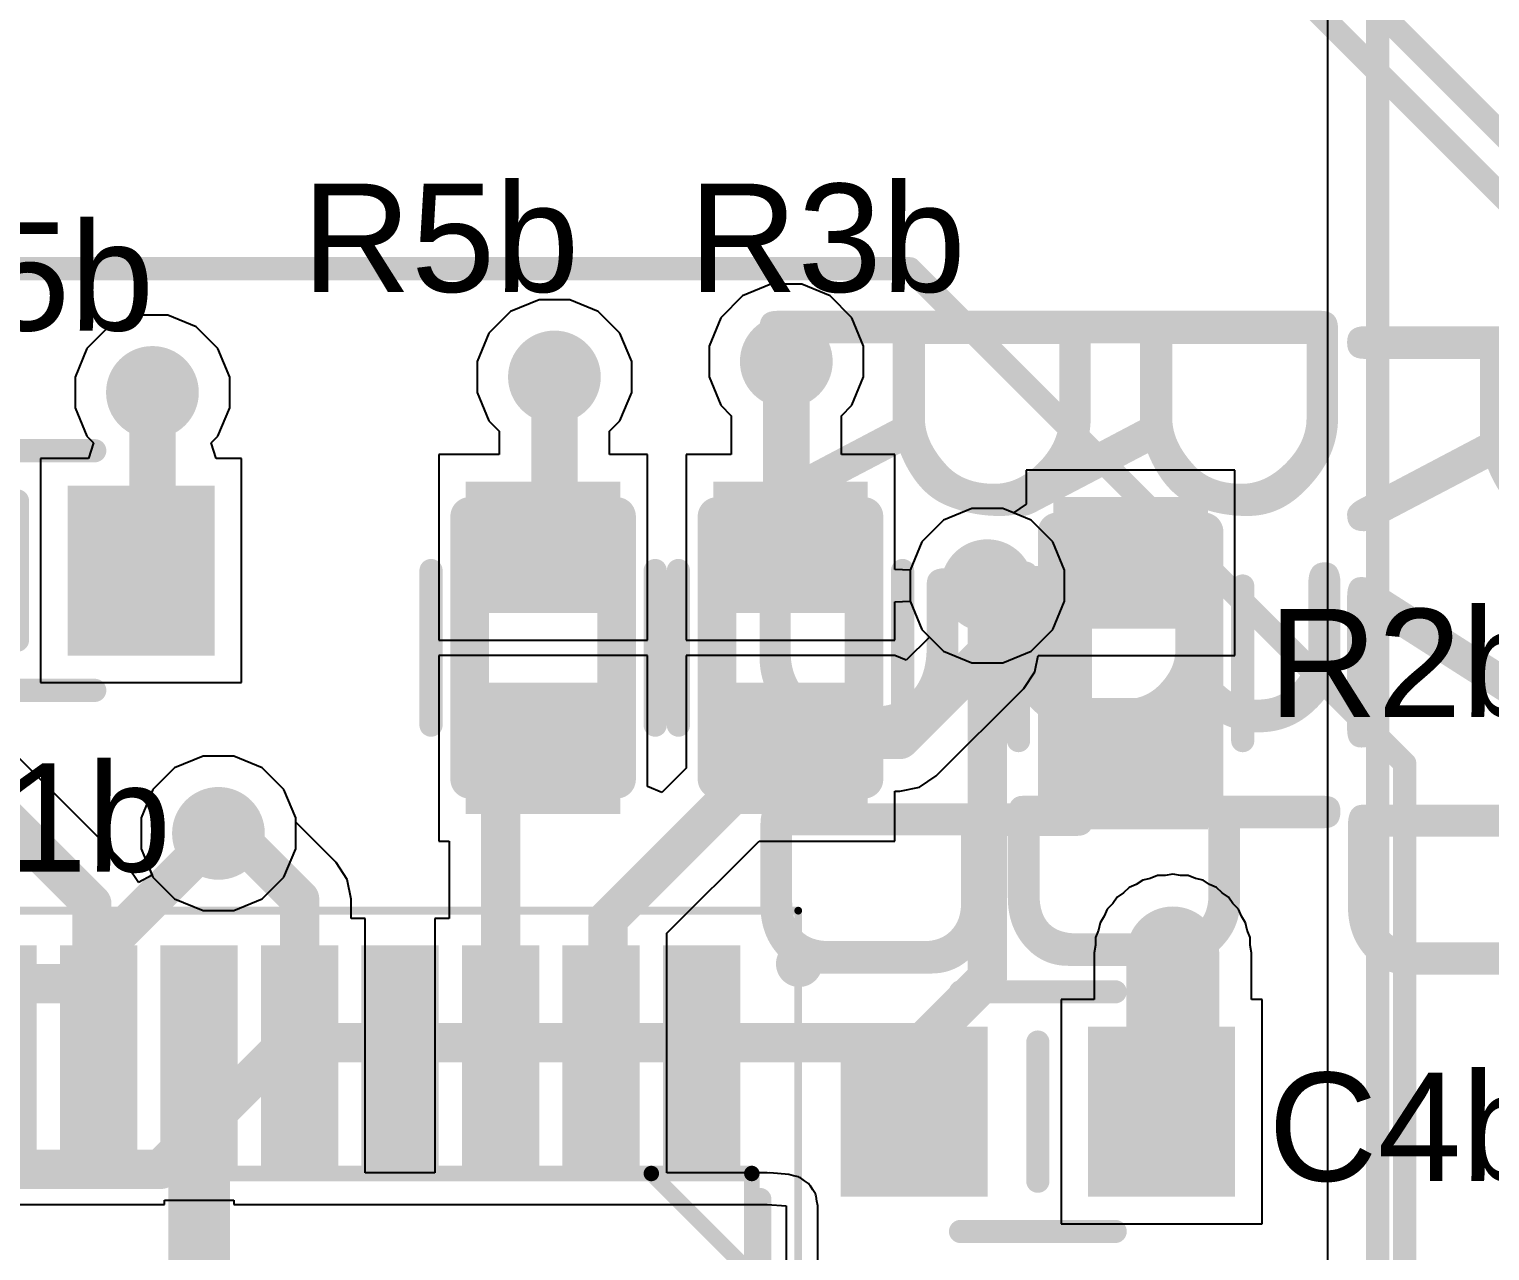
# Model space of a CAD drawing. Header units: inches. Extents: x 0 to 110, y 0 to 95.
# Drawn here: x 50.8 to 60.25, y 55.45 to 63.35 of the extents above; entities that cross this region are included whole.
import ezdxf

# ---------------------------------------------------------------- set-up
doc = ezdxf.new("R2010")
doc.units = ezdxf.units.IN
for name, color, linetype in [('Bottom Layer', 5, 'Continuous'), ('Int1', 16, 'Continuous'), ('Int2', 76, 'Continuous'), ('Mechanical 13', 56, 'Continuous'), ('Panelize Outline', 56, 'Continuous'), ('Top Courtyard', 56, 'Continuous'), ('Top Layer', 1, 'Continuous'), ('Top Overlay', 2, 'Continuous'), ('Top Paste', 8, 'Continuous'), ('Top Solder', 216, 'Continuous'), ('Via Holes', 16, 'Continuous')]:
    doc.layers.add(name, color=color, linetype=linetype)
doc.styles.add('Arial', font='', dxfattribs={"height": 0.2})
doc.styles.add('GOST type B', font='', dxfattribs={"height": 0.2})
doc.styles.get('Arial').set_extended_font_data('Arial')
doc.styles.get('GOST type B').set_extended_font_data('GOST type B')

# ---------------------------------------------------------------- blocks, each defined once
blk = doc.blocks.new('0603R_1059')
at = {"layer": 'Top Layer'}
for points in [[(-1.05, -0.475), (-1.05, 0.475), (-0.25, 0.475), (-0.25, -0.475)], [(0.25, -0.475), (0.25, 0.475), (1.05, 0.475), (1.05, -0.475)]]:
    blk.add_hatch(color=1, dxfattribs=at).paths.add_polyline_path(points)
at = {"layer": 'Top Paste'}
for points in [[(-1.05, -0.475), (-1.05, 0.475), (-0.25, 0.475), (-0.25, -0.475)], [(0.25, -0.475), (0.25, 0.475), (1.05, 0.475), (1.05, -0.475)]]:
    blk.add_hatch(color=8, dxfattribs=at).paths.add_polyline_path(points)
at = {"layer": 'Top Solder'}
for points in [[(-1.075, -0.5), (-1.075, 0.5), (-0.225, 0.5), (-0.225, -0.5)], [(0.225, -0.5), (0.225, 0.5), (1.075, 0.5), (1.075, -0.5)]]:
    blk.add_hatch(color=216, dxfattribs=at).paths.add_polyline_path(points)
at = {"layer": 'Panelize Outline'}
for points in [[(-0.85, -0.475, 0.25, 0.25, 0), (-0.85, 0.475, 0.25, 0.25, 0)], [(0.85, 0.475, 0.25, 0.25, 0), (-0.85, 0.475, 0.25, 0.25, 0)], [(0.85, -0.475, 0.25, 0.25, 0), (0.85, 0.475, 0.25, 0.25, 0)], [(0.85, -0.475, 0.25, 0.25, 0), (-0.85, -0.475, 0.25, 0.25, 0)]]:
    blk.add_lwpolyline(points, format="xyseb", dxfattribs=at)
for points in [[(-0.9125, 0.475, 0.125, 0.125, 1), (-0.7875, 0.475, 0.125, 0.125, 1)], [(-0.9125, 0.475, 0.125, 0.125, 1), (-0.7875, 0.475, 0.125, 0.125, 1)], [(0.7875, 0.475, 0.125, 0.125, 1), (0.9125, 0.475, 0.125, 0.125, 1)], [(0.7875, 0.475, 0.125, 0.125, 1), (0.9125, 0.475, 0.125, 0.125, 1)], [(-0.9125, -0.475, 0.125, 0.125, 1), (-0.7875, -0.475, 0.125, 0.125, 1)], [(-0.9125, -0.475, 0.125, 0.125, 1), (-0.7875, -0.475, 0.125, 0.125, 1)], [(0.7875, -0.475, 0.125, 0.125, 1), (0.9125, -0.475, 0.125, 0.125, 1)], [(0.7875, -0.475, 0.125, 0.125, 1), (0.9125, -0.475, 0.125, 0.125, 1)]]:
    blk.add_lwpolyline(points, format="xyseb", close=True, dxfattribs=at)
at = {"layer": 'Top Overlay'}
for points in [[(0.5, 0.725, 0.15, 0.15, 0), (-0.5, 0.725, 0.15, 0.15, 0)], [(0.5, -0.725, 0.15, 0.15, 0), (-0.5, -0.725, 0.15, 0.15, 0)]]:
    blk.add_lwpolyline(points, format="xyseb", dxfattribs=at)
for points in [[(-0.5375, 0.725, 0.075, 0.075, 1), (-0.4625, 0.725, 0.075, 0.075, 1)], [(0.4625, 0.725, 0.075, 0.075, 1), (0.5375, 0.725, 0.075, 0.075, 1)], [(-0.5375, -0.725, 0.075, 0.075, 1), (-0.4625, -0.725, 0.075, 0.075, 1)], [(0.4625, -0.725, 0.075, 0.075, 1), (0.5375, -0.725, 0.075, 0.075, 1)]]:
    blk.add_lwpolyline(points, format="xyseb", close=True, dxfattribs=at)
at = {"layer": 'Panelize Outline', "style": 'GOST type B'}
blk.add_text('R5b', height=2.15, dxfattribs=at).set_placement((-2.4, 1.4))
blk = doc.blocks.new('0603R_1061')
at = {"layer": 'Top Layer'}
for points in [[(-1.05, -0.475), (-1.05, 0.475), (-0.25, 0.475), (-0.25, -0.475)], [(0.25, -0.475), (0.25, 0.475), (1.05, 0.475), (1.05, -0.475)]]:
    blk.add_hatch(color=1, dxfattribs=at).paths.add_polyline_path(points)
at = {"layer": 'Top Paste'}
for points in [[(-1.05, -0.475), (-1.05, 0.475), (-0.25, 0.475), (-0.25, -0.475)], [(0.25, -0.475), (0.25, 0.475), (1.05, 0.475), (1.05, -0.475)]]:
    blk.add_hatch(color=8, dxfattribs=at).paths.add_polyline_path(points)
at = {"layer": 'Top Solder'}
for points in [[(-1.075, -0.5), (-1.075, 0.5), (-0.225, 0.5), (-0.225, -0.5)], [(0.225, -0.5), (0.225, 0.5), (1.075, 0.5), (1.075, -0.5)]]:
    blk.add_hatch(color=216, dxfattribs=at).paths.add_polyline_path(points)
at = {"layer": 'Panelize Outline'}
for points in [[(-0.85, -0.475, 0.25, 0.25, 0), (-0.85, 0.475, 0.25, 0.25, 0)], [(0.85, 0.475, 0.25, 0.25, 0), (-0.85, 0.475, 0.25, 0.25, 0)], [(0.85, -0.475, 0.25, 0.25, 0), (0.85, 0.475, 0.25, 0.25, 0)], [(0.85, -0.475, 0.25, 0.25, 0), (-0.85, -0.475, 0.25, 0.25, 0)]]:
    blk.add_lwpolyline(points, format="xyseb", dxfattribs=at)
for points in [[(-0.9125, 0.475, 0.125, 0.125, 1), (-0.7875, 0.475, 0.125, 0.125, 1)], [(-0.9125, 0.475, 0.125, 0.125, 1), (-0.7875, 0.475, 0.125, 0.125, 1)], [(0.7875, 0.475, 0.125, 0.125, 1), (0.9125, 0.475, 0.125, 0.125, 1)], [(0.7875, 0.475, 0.125, 0.125, 1), (0.9125, 0.475, 0.125, 0.125, 1)], [(-0.9125, -0.475, 0.125, 0.125, 1), (-0.7875, -0.475, 0.125, 0.125, 1)], [(-0.9125, -0.475, 0.125, 0.125, 1), (-0.7875, -0.475, 0.125, 0.125, 1)], [(0.7875, -0.475, 0.125, 0.125, 1), (0.9125, -0.475, 0.125, 0.125, 1)], [(0.7875, -0.475, 0.125, 0.125, 1), (0.9125, -0.475, 0.125, 0.125, 1)]]:
    blk.add_lwpolyline(points, format="xyseb", close=True, dxfattribs=at)
at = {"layer": 'Top Overlay'}
for points in [[(0.5, 0.725, 0.15, 0.15, 0), (-0.5, 0.725, 0.15, 0.15, 0)], [(0.5, -0.725, 0.15, 0.15, 0), (-0.5, -0.725, 0.15, 0.15, 0)]]:
    blk.add_lwpolyline(points, format="xyseb", dxfattribs=at)
for points in [[(-0.5375, 0.725, 0.075, 0.075, 1), (-0.4625, 0.725, 0.075, 0.075, 1)], [(0.4625, 0.725, 0.075, 0.075, 1), (0.5375, 0.725, 0.075, 0.075, 1)], [(-0.5375, -0.725, 0.075, 0.075, 1), (-0.4625, -0.725, 0.075, 0.075, 1)], [(0.4625, -0.725, 0.075, 0.075, 1), (0.5375, -0.725, 0.075, 0.075, 1)]]:
    blk.add_lwpolyline(points, format="xyseb", close=True, dxfattribs=at)
at = {"layer": 'Panelize Outline', "style": 'GOST type B'}
blk.add_text('R3b', height=2.15, dxfattribs=at).set_placement((-2.4, 1.4))
blk = doc.blocks.new('0603R_1062')
at = {"layer": 'Top Layer'}
for points in [[(-1.05, -0.475), (-1.05, 0.475), (-0.25, 0.475), (-0.25, -0.475)], [(0.25, -0.475), (0.25, 0.475), (1.05, 0.475), (1.05, -0.475)]]:
    blk.add_hatch(color=1, dxfattribs=at).paths.add_polyline_path(points)
at = {"layer": 'Top Paste'}
for points in [[(-1.05, -0.475), (-1.05, 0.475), (-0.25, 0.475), (-0.25, -0.475)], [(0.25, -0.475), (0.25, 0.475), (1.05, 0.475), (1.05, -0.475)]]:
    blk.add_hatch(color=8, dxfattribs=at).paths.add_polyline_path(points)
at = {"layer": 'Top Solder'}
for points in [[(-1.075, -0.5), (-1.075, 0.5), (-0.225, 0.5), (-0.225, -0.5)], [(0.225, -0.5), (0.225, 0.5), (1.075, 0.5), (1.075, -0.5)]]:
    blk.add_hatch(color=216, dxfattribs=at).paths.add_polyline_path(points)
at = {"layer": 'Panelize Outline'}
for points in [[(-0.85, -0.475, 0.25, 0.25, 0), (-0.85, 0.475, 0.25, 0.25, 0)], [(0.85, 0.475, 0.25, 0.25, 0), (-0.85, 0.475, 0.25, 0.25, 0)], [(0.85, -0.475, 0.25, 0.25, 0), (0.85, 0.475, 0.25, 0.25, 0)], [(0.85, -0.475, 0.25, 0.25, 0), (-0.85, -0.475, 0.25, 0.25, 0)]]:
    blk.add_lwpolyline(points, format="xyseb", dxfattribs=at)
for points in [[(-0.9125, 0.475, 0.125, 0.125, 1), (-0.7875, 0.475, 0.125, 0.125, 1)], [(-0.9125, 0.475, 0.125, 0.125, 1), (-0.7875, 0.475, 0.125, 0.125, 1)], [(0.7875, 0.475, 0.125, 0.125, 1), (0.9125, 0.475, 0.125, 0.125, 1)], [(0.7875, 0.475, 0.125, 0.125, 1), (0.9125, 0.475, 0.125, 0.125, 1)], [(-0.9125, -0.475, 0.125, 0.125, 1), (-0.7875, -0.475, 0.125, 0.125, 1)], [(-0.9125, -0.475, 0.125, 0.125, 1), (-0.7875, -0.475, 0.125, 0.125, 1)], [(0.7875, -0.475, 0.125, 0.125, 1), (0.9125, -0.475, 0.125, 0.125, 1)], [(0.7875, -0.475, 0.125, 0.125, 1), (0.9125, -0.475, 0.125, 0.125, 1)]]:
    blk.add_lwpolyline(points, format="xyseb", close=True, dxfattribs=at)
at = {"layer": 'Top Overlay'}
for points in [[(0.5, 0.725, 0.15, 0.15, 0), (-0.5, 0.725, 0.15, 0.15, 0)], [(0.5, -0.725, 0.15, 0.15, 0), (-0.5, -0.725, 0.15, 0.15, 0)]]:
    blk.add_lwpolyline(points, format="xyseb", dxfattribs=at)
for points in [[(-0.5375, 0.725, 0.075, 0.075, 1), (-0.4625, 0.725, 0.075, 0.075, 1)], [(0.4625, 0.725, 0.075, 0.075, 1), (0.5375, 0.725, 0.075, 0.075, 1)], [(-0.5375, -0.725, 0.075, 0.075, 1), (-0.4625, -0.725, 0.075, 0.075, 1)], [(0.4625, -0.725, 0.075, 0.075, 1), (0.5375, -0.725, 0.075, 0.075, 1)]]:
    blk.add_lwpolyline(points, format="xyseb", close=True, dxfattribs=at)
at = {"layer": 'Panelize Outline', "style": 'GOST type B'}
blk.add_text('R2b', height=2.15, dxfattribs=at).set_placement((-2.4, 1.4))
blk = doc.blocks.new('HTSSOP_20_1064')
at = {"layer": 'Top Layer'}
for points in [[(-3.65, 3.15), (-2.2, 3.15), (-2.2, 2.7), (-3.65, 2.7)], [(2.2, 3.15), (3.65, 3.15), (3.65, 2.7), (2.2, 2.7)], [(-3.65, 2.5), (-2.2, 2.5), (-2.2, 2.05), (-3.65, 2.05)], [(2.2, 2.5), (3.65, 2.5), (3.65, 2.05), (2.2, 2.05)], [(-1.575, -2.175), (-1.575, 2.175), (1.575, 2.175), (1.575, -2.175)], [(-3.65, 1.85), (-2.2, 1.85), (-2.2, 1.4), (-3.65, 1.4)], [(2.2, 1.85), (3.65, 1.85), (3.65, 1.4), (2.2, 1.4)], [(-3.65, 1.2), (-2.2, 1.2), (-2.2, 0.75), (-3.65, 0.75)], [(2.2, 1.2), (3.65, 1.2), (3.65, 0.75), (2.2, 0.75)], [(-3.65, 0.55), (-2.2, 0.55), (-2.2, 0.1), (-3.65, 0.1)], [(2.2, 0.55), (3.65, 0.55), (3.65, 0.1), (2.2, 0.1)], [(-3.65, -0.1), (-2.2, -0.1), (-2.2, -0.55), (-3.65, -0.55)], [(2.2, -0.1), (3.65, -0.1), (3.65, -0.55), (2.2, -0.55)], [(-3.65, -0.75), (-2.2, -0.75), (-2.2, -1.2), (-3.65, -1.2)], [(2.2, -0.75), (3.65, -0.75), (3.65, -1.2), (2.2, -1.2)], [(-3.65, -1.4), (-2.2, -1.4), (-2.2, -1.85), (-3.65, -1.85)], [(2.2, -1.4), (3.65, -1.4), (3.65, -1.85), (2.2, -1.85)], [(-3.65, -2.05), (-2.2, -2.05), (-2.2, -2.5), (-3.65, -2.5)], [(2.2, -2.05), (3.65, -2.05), (3.65, -2.5), (2.2, -2.5)], [(-3.65, -2.7), (-2.2, -2.7), (-2.2, -3.15), (-3.65, -3.15)], [(2.2, -2.7), (3.65, -2.7), (3.65, -3.15), (2.2, -3.15)]]:
    blk.add_hatch(color=1, dxfattribs=at).paths.add_polyline_path(points)
at = {"layer": 'Top Paste'}
for points in [[(-3.65, 3.15), (-2.2, 3.15), (-2.2, 2.7), (-3.65, 2.7)], [(2.2, 3.15), (3.65, 3.15), (3.65, 2.7), (2.2, 2.7)], [(-3.65, 2.5), (-2.2, 2.5), (-2.2, 2.05), (-3.65, 2.05)], [(2.2, 2.5), (3.65, 2.5), (3.65, 2.05), (2.2, 2.05)], [(-1.575, -2.175), (-1.575, 2.175), (1.575, 2.175), (1.575, -2.175)], [(-3.65, 1.85), (-2.2, 1.85), (-2.2, 1.4), (-3.65, 1.4)], [(2.2, 1.85), (3.65, 1.85), (3.65, 1.4), (2.2, 1.4)], [(-3.65, 1.2), (-2.2, 1.2), (-2.2, 0.75), (-3.65, 0.75)], [(2.2, 1.2), (3.65, 1.2), (3.65, 0.75), (2.2, 0.75)], [(-3.65, 0.55), (-2.2, 0.55), (-2.2, 0.1), (-3.65, 0.1)], [(2.2, 0.55), (3.65, 0.55), (3.65, 0.1), (2.2, 0.1)], [(-3.65, -0.1), (-2.2, -0.1), (-2.2, -0.55), (-3.65, -0.55)], [(2.2, -0.1), (3.65, -0.1), (3.65, -0.55), (2.2, -0.55)], [(-3.65, -0.75), (-2.2, -0.75), (-2.2, -1.2), (-3.65, -1.2)], [(2.2, -0.75), (3.65, -0.75), (3.65, -1.2), (2.2, -1.2)], [(-3.65, -1.4), (-2.2, -1.4), (-2.2, -1.85), (-3.65, -1.85)], [(2.2, -1.4), (3.65, -1.4), (3.65, -1.85), (2.2, -1.85)], [(-3.65, -2.05), (-2.2, -2.05), (-2.2, -2.5), (-3.65, -2.5)], [(2.2, -2.05), (3.65, -2.05), (3.65, -2.5), (2.2, -2.5)], [(-3.65, -2.7), (-2.2, -2.7), (-2.2, -3.15), (-3.65, -3.15)], [(2.2, -2.7), (3.65, -2.7), (3.65, -3.15), (2.2, -3.15)]]:
    blk.add_hatch(color=8, dxfattribs=at).paths.add_polyline_path(points)
at = {"layer": 'Top Solder'}
for points in [[(-3.675, 3.175), (-2.175, 3.175), (-2.175, 2.675), (-3.675, 2.675)], [(2.175, 3.175), (3.675, 3.175), (3.675, 2.675), (2.175, 2.675)], [(-3.675, 2.525), (-2.175, 2.525), (-2.175, 2.025), (-3.675, 2.025)], [(2.175, 2.525), (3.675, 2.525), (3.675, 2.025), (2.175, 2.025)], [(-1.6, -2.2), (-1.6, 2.2), (1.6, 2.2), (1.6, -2.2)], [(-3.675, 1.875), (-2.175, 1.875), (-2.175, 1.375), (-3.675, 1.375)], [(2.175, 1.875), (3.675, 1.875), (3.675, 1.375), (2.175, 1.375)], [(-3.675, 1.225), (-2.175, 1.225), (-2.175, 0.725), (-3.675, 0.725)], [(2.175, 1.225), (3.675, 1.225), (3.675, 0.725), (2.175, 0.725)], [(-3.675, 0.575), (-2.175, 0.575), (-2.175, 0.075), (-3.675, 0.075)], [(2.175, 0.575), (3.675, 0.575), (3.675, 0.075), (2.175, 0.075)], [(-3.675, -0.075), (-2.175, -0.075), (-2.175, -0.575), (-3.675, -0.575)], [(2.175, -0.075), (3.675, -0.075), (3.675, -0.575), (2.175, -0.575)], [(-3.675, -0.725), (-2.175, -0.725), (-2.175, -1.225), (-3.675, -1.225)], [(2.175, -0.725), (3.675, -0.725), (3.675, -1.225), (2.175, -1.225)], [(-3.675, -1.375), (-2.175, -1.375), (-2.175, -1.875), (-3.675, -1.875)], [(2.175, -1.375), (3.675, -1.375), (3.675, -1.875), (2.175, -1.875)], [(-3.675, -2.025), (-2.175, -2.025), (-2.175, -2.525), (-3.675, -2.525)], [(2.175, -2.025), (3.675, -2.025), (3.675, -2.525), (2.175, -2.525)], [(-3.675, -2.675), (-2.175, -2.675), (-2.175, -3.175), (-3.675, -3.175)], [(2.175, -2.675), (3.675, -2.675), (3.675, -3.175), (2.175, -3.175)]]:
    blk.add_hatch(color=216, dxfattribs=at).paths.add_polyline_path(points)
at = {"layer": 'Mechanical 13'}
for points in [[(2.2, 3.25, 0.1, 0.1, 0), (-2.2, 3.25, 0.1, 0.1, 0)], [(-2.2, -3.25, 0.1, 0.1, 0), (-2.2, 3.25, 0.1, 0.1, 0)], [(-2.2, 2.6, 0.1, 0.1, 0), (-1.55, 3.25, 0.1, 0.1, 0)], [(2.2, -3.25, 0.1, 0.1, 0), (2.2, 3.25, 0.1, 0.1, 0)], [(2.2, -3.25, 0.1, 0.1, 0), (-2.2, -3.25, 0.1, 0.1, 0)]]:
    blk.add_lwpolyline(points, format="xyseb", dxfattribs=at)
for points in [[(-2.225, 3.25, 0.05, 0.05, 1), (-2.175, 3.25, 0.05, 0.05, 1)], [(-2.225, 3.25, 0.05, 0.05, 1), (-2.175, 3.25, 0.05, 0.05, 1)], [(-1.575, 3.25, 0.05, 0.05, 1), (-1.525, 3.25, 0.05, 0.05, 1)], [(2.175, 3.25, 0.05, 0.05, 1), (2.225, 3.25, 0.05, 0.05, 1)], [(2.175, 3.25, 0.05, 0.05, 1), (2.225, 3.25, 0.05, 0.05, 1)], [(-2.225, 2.6, 0.05, 0.05, 1), (-2.175, 2.6, 0.05, 0.05, 1)], [(-2.225, -3.25, 0.05, 0.05, 1), (-2.175, -3.25, 0.05, 0.05, 1)], [(-2.225, -3.25, 0.05, 0.05, 1), (-2.175, -3.25, 0.05, 0.05, 1)], [(2.175, -3.25, 0.05, 0.05, 1), (2.225, -3.25, 0.05, 0.05, 1)], [(2.175, -3.25, 0.05, 0.05, 1), (2.225, -3.25, 0.05, 0.05, 1)]]:
    blk.add_lwpolyline(points, format="xyseb", close=True, dxfattribs=at)
at = {"layer": 'Top Courtyard'}
for points in [[(-3.9, -3.55, 0.05, 0.05, 0), (-3.9, 3.55, 0.05, 0.05, 0)], [(3.9, 3.55, 0.05, 0.05, 0), (-3.9, 3.55, 0.05, 0.05, 0)], [(3.9, -3.55, 0.05, 0.05, 0), (3.9, 3.55, 0.05, 0.05, 0)], [(3.9, -3.55, 0.05, 0.05, 0), (-3.9, -3.55, 0.05, 0.05, 0)]]:
    blk.add_lwpolyline(points, format="xyseb", dxfattribs=at)
for points in [[(-3.9125, 3.55, 0.025, 0.025, 1), (-3.8875, 3.55, 0.025, 0.025, 1)], [(-3.9125, 3.55, 0.025, 0.025, 1), (-3.8875, 3.55, 0.025, 0.025, 1)], [(3.8875, 3.55, 0.025, 0.025, 1), (3.9125, 3.55, 0.025, 0.025, 1)], [(3.8875, 3.55, 0.025, 0.025, 1), (3.9125, 3.55, 0.025, 0.025, 1)], [(-3.9125, -3.55, 0.025, 0.025, 1), (-3.8875, -3.55, 0.025, 0.025, 1)], [(-3.9125, -3.55, 0.025, 0.025, 1), (-3.8875, -3.55, 0.025, 0.025, 1)], [(3.8875, -3.55, 0.025, 0.025, 1), (3.9125, -3.55, 0.025, 0.025, 1)], [(3.8875, -3.55, 0.025, 0.025, 1), (3.9125, -3.55, 0.025, 0.025, 1)]]:
    blk.add_lwpolyline(points, format="xyseb", close=True, dxfattribs=at)
at = {"layer": 'Top Overlay'}
for points in [[(-3.506, 3.556, 0.2, 0.2, 1), (-3.606, 3.556, 0.2, 0.2, 1)], [(-3.656, 3.556, 0.1, 0.1, 1), (-3.556, 3.556, 0.1, 0.1, 1)], [(-3.556, 3.556, 0.1, 0.1, 1), (-3.456, 3.556, 0.1, 0.1, 1)], [(-2.0695, 3.302, 0.075, 0.075, 1), (-1.9945, 3.302, 0.075, 0.075, 1)], [(1.9945, 3.302, 0.075, 0.075, 1), (2.0695, 3.302, 0.075, 0.075, 1)], [(-2.0695, -3.302, 0.075, 0.075, 1), (-1.9945, -3.302, 0.075, 0.075, 1)], [(1.9945, -3.302, 0.075, 0.075, 1), (2.0695, -3.302, 0.075, 0.075, 1)]]:
    blk.add_lwpolyline(points, format="xyseb", close=True, dxfattribs=at)
for points in [[(2.032, 3.302, 0.15, 0.15, 0), (-2.032, 3.302, 0.15, 0.15, 0)], [(2.032, -3.302, 0.15, 0.15, 0), (-2.032, -3.302, 0.15, 0.15, 0)]]:
    blk.add_lwpolyline(points, format="xyseb", dxfattribs=at)
blk = doc.blocks.new('0603C_1083')
at = {"layer": 'Top Layer'}
for points in [[(-1.25, -0.525), (-1.25, 0.525), (-0.35, 0.525), (-0.35, -0.525)], [(0.35, -0.525), (0.35, 0.525), (1.25, 0.525), (1.25, -0.525)]]:
    blk.add_hatch(color=1, dxfattribs=at).paths.add_polyline_path(points)
at = {"layer": 'Top Paste'}
for points in [[(-1.25, -0.525), (-1.25, 0.525), (-0.35, 0.525), (-0.35, -0.525)], [(0.35, -0.525), (0.35, 0.525), (1.25, 0.525), (1.25, -0.525)]]:
    blk.add_hatch(color=8, dxfattribs=at).paths.add_polyline_path(points)
at = {"layer": 'Top Solder'}
for points in [[(-1.275, -0.55), (-1.275, 0.55), (-0.325, 0.55), (-0.325, -0.55)], [(0.325, -0.55), (0.325, 0.55), (1.275, 0.55), (1.275, -0.55)]]:
    blk.add_hatch(color=216, dxfattribs=at).paths.add_polyline_path(points)
at = {"layer": 'Top Overlay'}
for points in [[(0.5, 0.775, 0.15, 0.15, 0), (-0.5, 0.775, 0.15, 0.15, 0)], [(0, 0.45, 0.15, 0.15, 0), (0, -0.45, 0.15, 0.15, 0)], [(0.5, -0.775, 0.15, 0.15, 0), (-0.5, -0.775, 0.15, 0.15, 0)]]:
    blk.add_lwpolyline(points, format="xyseb", dxfattribs=at)
for points in [[(-0.5375, 0.775, 0.075, 0.075, 1), (-0.4625, 0.775, 0.075, 0.075, 1)], [(0.4625, 0.775, 0.075, 0.075, 1), (0.5375, 0.775, 0.075, 0.075, 1)], [(-0.0375, 0.45, 0.075, 0.075, 1), (0.0375, 0.45, 0.075, 0.075, 1)], [(-0.0375, -0.45, 0.075, 0.075, 1), (0.0375, -0.45, 0.075, 0.075, 1)], [(-0.5375, -0.775, 0.075, 0.075, 1), (-0.4625, -0.775, 0.075, 0.075, 1)], [(0.4625, -0.775, 0.075, 0.075, 1), (0.5375, -0.775, 0.075, 0.075, 1)]]:
    blk.add_lwpolyline(points, format="xyseb", close=True, dxfattribs=at)
blk = doc.blocks.new('0603C_1084')
at = {"layer": 'Top Layer'}
for points in [[(-1.25, -0.525), (-1.25, 0.525), (-0.35, 0.525), (-0.35, -0.525)], [(0.35, -0.525), (0.35, 0.525), (1.25, 0.525), (1.25, -0.525)]]:
    blk.add_hatch(color=1, dxfattribs=at).paths.add_polyline_path(points)
at = {"layer": 'Top Paste'}
for points in [[(-1.25, -0.525), (-1.25, 0.525), (-0.35, 0.525), (-0.35, -0.525)], [(0.35, -0.525), (0.35, 0.525), (1.25, 0.525), (1.25, -0.525)]]:
    blk.add_hatch(color=8, dxfattribs=at).paths.add_polyline_path(points)
at = {"layer": 'Top Solder'}
for points in [[(-1.275, -0.55), (-1.275, 0.55), (-0.325, 0.55), (-0.325, -0.55)], [(0.325, -0.55), (0.325, 0.55), (1.275, 0.55), (1.275, -0.55)]]:
    blk.add_hatch(color=216, dxfattribs=at).paths.add_polyline_path(points)
at = {"layer": 'Top Overlay'}
for points in [[(0.5, 0.775, 0.15, 0.15, 0), (-0.5, 0.775, 0.15, 0.15, 0)], [(0, 0.45, 0.15, 0.15, 0), (0, -0.45, 0.15, 0.15, 0)], [(0.5, -0.775, 0.15, 0.15, 0), (-0.5, -0.775, 0.15, 0.15, 0)]]:
    blk.add_lwpolyline(points, format="xyseb", dxfattribs=at)
for points in [[(-0.5375, 0.775, 0.075, 0.075, 1), (-0.4625, 0.775, 0.075, 0.075, 1)], [(0.4625, 0.775, 0.075, 0.075, 1), (0.5375, 0.775, 0.075, 0.075, 1)], [(-0.0375, 0.45, 0.075, 0.075, 1), (0.0375, 0.45, 0.075, 0.075, 1)], [(-0.0375, -0.45, 0.075, 0.075, 1), (0.0375, -0.45, 0.075, 0.075, 1)], [(-0.5375, -0.775, 0.075, 0.075, 1), (-0.4625, -0.775, 0.075, 0.075, 1)], [(0.4625, -0.775, 0.075, 0.075, 1), (0.5375, -0.775, 0.075, 0.075, 1)]]:
    blk.add_lwpolyline(points, format="xyseb", close=True, dxfattribs=at)

msp = doc.modelspace()

# ---------------------------------------------------------------- hatches: boundary and pattern name
at = {"layer": 'Bottom Layer'}
h = msp.add_hatch(color=5, dxfattribs=at)
edge = h.paths.add_edge_path()
edge.add_arc((55.7, 61.2), 0.3, 0, 360)
h = msp.add_hatch(color=5, dxfattribs=at)
edge = h.paths.add_edge_path()
edge.add_arc((54.2, 61.1), 0.3, 0, 360)
h = msp.add_hatch(color=5, dxfattribs=at)
edge = h.paths.add_edge_path()
edge.add_arc((51.6, 61), 0.3, 0, 360)
h = msp.add_hatch(color=5, dxfattribs=at)
edge = h.paths.add_edge_path()
edge.add_arc((57, 59.75), 0.3, 0, 360)
h = msp.add_hatch(color=5, dxfattribs=at)
edge = h.paths.add_edge_path()
edge.add_arc((52.027, 58.148), 0.3, 0, 360)
h = msp.add_hatch(color=5, dxfattribs=at)
edge = h.paths.add_edge_path()
edge.add_arc((58.2, 57.375), 0.3, 0, 360)
at = {"layer": 'Int1'}
h = msp.add_hatch(color=16, dxfattribs=at)
edge = h.paths.add_edge_path()
edge.add_arc((55.7, 61.2), 0.3, 0, 360)
h = msp.add_hatch(color=16, dxfattribs=at)
edge = h.paths.add_edge_path()
edge.add_arc((54.2, 61.1), 0.3, 0, 360)
h = msp.add_hatch(color=16, dxfattribs=at)
edge = h.paths.add_edge_path()
edge.add_arc((51.6, 61), 0.3, 0, 360)
h = msp.add_hatch(color=16, dxfattribs=at)
edge = h.paths.add_edge_path()
edge.add_arc((57, 59.75), 0.3, 0, 360)
h = msp.add_hatch(color=16, dxfattribs=at)
edge = h.paths.add_edge_path()
edge.add_arc((52.027, 58.148), 0.3, 0, 360)
h = msp.add_hatch(color=16, dxfattribs=at)
edge = h.paths.add_edge_path()
edge.add_arc((58.2, 57.375), 0.3, 0, 360)
at = {"layer": 'Int2'}
h = msp.add_hatch(color=76, dxfattribs=at)
edge = h.paths.add_edge_path()
edge.add_arc((55.7, 61.2), 0.3, 0, 360)
h = msp.add_hatch(color=76, dxfattribs=at)
edge = h.paths.add_edge_path()
edge.add_arc((54.2, 61.1), 0.3, 0, 360)
h = msp.add_hatch(color=76, dxfattribs=at)
edge = h.paths.add_edge_path()
edge.add_arc((51.6, 61), 0.3, 0, 360)
h = msp.add_hatch(color=76, dxfattribs=at)
edge = h.paths.add_edge_path()
edge.add_arc((57, 59.75), 0.3, 0, 360)
h = msp.add_hatch(color=76, dxfattribs=at)
edge = h.paths.add_edge_path()
edge.add_arc((52.027, 58.148), 0.3, 0, 360)
h = msp.add_hatch(color=76, dxfattribs=at)
edge = h.paths.add_edge_path()
edge.add_arc((58.2, 57.375), 0.3, 0, 360)
at = {"layer": 'Top Layer'}
h = msp.add_hatch(color=1, dxfattribs=at)
edge = h.paths.add_edge_path()
edge.add_arc((55.7, 61.2), 0.3, 0, 360)
h = msp.add_hatch(color=1, dxfattribs=at)
edge = h.paths.add_edge_path()
edge.add_arc((54.2, 61.1), 0.3, 0, 360)
h = msp.add_hatch(color=1, dxfattribs=at)
edge = h.paths.add_edge_path()
edge.add_arc((51.6, 61), 0.3, 0, 360)
h = msp.add_hatch(color=1, dxfattribs=at)
edge = h.paths.add_edge_path()
edge.add_arc((57, 59.75), 0.3, 0, 360)
h = msp.add_hatch(color=1, dxfattribs=at)
edge = h.paths.add_edge_path()
edge.add_arc((52.027, 58.148), 0.3, 0, 360)
h = msp.add_hatch(color=1, dxfattribs=at)
edge = h.paths.add_edge_path()
edge.add_arc((58.2, 57.375), 0.3, 0, 360)
at = {"layer": 'Via Holes'}
h = msp.add_hatch(color=7, dxfattribs=at)
edge = h.paths.add_edge_path()
edge.add_arc((55.7, 61.2), 0.15, 0, 360)
h = msp.add_hatch(color=7, dxfattribs=at)
edge = h.paths.add_edge_path()
edge.add_arc((54.2, 61.1), 0.15, 0, 360)
h = msp.add_hatch(color=7, dxfattribs=at)
edge = h.paths.add_edge_path()
edge.add_arc((51.6, 61), 0.15, 0, 360)
h = msp.add_hatch(color=7, dxfattribs=at)
edge = h.paths.add_edge_path()
edge.add_arc((57, 59.75), 0.15, 0, 360)
h = msp.add_hatch(color=7, dxfattribs=at)
edge = h.paths.add_edge_path()
edge.add_arc((52.027, 58.148), 0.15, 0, 360)
h = msp.add_hatch(color=7, dxfattribs=at)
edge = h.paths.add_edge_path()
edge.add_arc((58.2, 57.375), 0.15, 0, 360)

# ---------------------------------------------------------------- linework, layer by layer
at = {"layer": 'Bottom Layer'}
for points in [[(51.8158, 71.1842, 0.15, 0.15, 0), (67.8168, 55.1832, 0.15, 0.15, 0)], [(51.6981, 70.9, 0.15, 0.15, 0), (67.699, 54.899, 0.15, 0.15, 0)], [(43.4, 61.8, 0.15, 0.15, 0), (56.5, 61.8, 0.15, 0.15, 0)], [(56.5, 61.8, 0.15, 0.15, 0), (59.7, 58.6, 0.15, 0.15, 0)], [(57, 57.2119, 0.254, 0.254, 0), (57, 59.75, 0.254, 0.254, 0)], [(59.7, 43.2, 0.15, 0.15, 0), (59.7, 58.6, 0.15, 0.15, 0)], [(51.054, 57.175, 0.254, 0.254, 0), (52.027, 58.148, 0.254, 0.254, 0)], [(47.5758, 57.175, 0.254, 0.254, 0), (51.054, 57.175, 0.254, 0.254, 0)], [(56.5821, 56.794, 0.254, 0.254, 0), (57, 57.2119, 0.254, 0.254, 0)], [(51.654, 55.975, 0.254, 0.254, 0), (52.473, 56.794, 0.254, 0.254, 0)], [(52.473, 56.794, 0.254, 0.254, 0), (56.5821, 56.794, 0.254, 0.254, 0)], [(48.054, 55.975, 0.254, 0.254, 0), (51.654, 55.975, 0.254, 0.254, 0)]]:
    msp.add_lwpolyline(points, format="xyseb", dxfattribs=at)
for points in [[(56.4625, 61.8, 0.075, 0.075, 1), (56.5375, 61.8, 0.075, 0.075, 1)], [(56.4625, 61.8, 0.075, 0.075, 1), (56.5375, 61.8, 0.075, 0.075, 1)], [(56.9365, 59.75, 0.127, 0.127, 1), (57.0635, 59.75, 0.127, 0.127, 1)], [(59.6625, 58.6, 0.075, 0.075, 1), (59.7375, 58.6, 0.075, 0.075, 1)], [(59.6625, 58.6, 0.075, 0.075, 1), (59.7375, 58.6, 0.075, 0.075, 1)], [(51.9635, 58.148, 0.127, 0.127, 1), (52.0905, 58.148, 0.127, 0.127, 1)], [(50.9905, 57.175, 0.127, 0.127, 1), (51.1175, 57.175, 0.127, 0.127, 1)], [(50.9905, 57.175, 0.127, 0.127, 1), (51.1175, 57.175, 0.127, 0.127, 1)], [(56.9365, 57.2119, 0.127, 0.127, 1), (57.0635, 57.2119, 0.127, 0.127, 1)], [(56.9365, 57.2119, 0.127, 0.127, 1), (57.0635, 57.2119, 0.127, 0.127, 1)], [(52.4095, 56.794, 0.127, 0.127, 1), (52.5365, 56.794, 0.127, 0.127, 1)], [(52.4095, 56.794, 0.127, 0.127, 1), (52.5365, 56.794, 0.127, 0.127, 1)], [(56.5186, 56.794, 0.127, 0.127, 1), (56.6456, 56.794, 0.127, 0.127, 1)], [(56.5186, 56.794, 0.127, 0.127, 1), (56.6456, 56.794, 0.127, 0.127, 1)], [(51.5905, 55.975, 0.127, 0.127, 1), (51.7175, 55.975, 0.127, 0.127, 1)], [(51.5905, 55.975, 0.127, 0.127, 1), (51.7175, 55.975, 0.127, 0.127, 1)]]:
    msp.add_lwpolyline(points, format="xyseb", close=True, dxfattribs=at)
at = {"layer": 'Int1'}
for p, q in [((56.9006, 60.25), (56.7168, 60.1739)), ((57.0995, 60.25), (56.9006, 60.25)), ((57.2832, 60.1739), (57.0995, 60.25)), ((56.7168, 60.1739), (56.5761, 60.0332)), ((57.4239, 60.0332), (57.2832, 60.1739)), ((56.5761, 60.0332), (56.5, 59.8495)), ((57.5, 59.8495), (57.4239, 60.0332)), ((56.5, 59.8495), (56.5, 59.6505)), ((57.5, 59.6505), (57.5, 59.8495)), ((56.5, 59.6505), (56.5761, 59.4668)), ((57.4239, 59.4668), (57.5, 59.6505)), ((56.5761, 59.4668), (56.7168, 59.3261)), ((57.2832, 59.3261), (57.4239, 59.4668)), ((56.7168, 59.3261), (56.9006, 59.25)), ((56.9006, 59.25), (57.0995, 59.25)), ((57.0995, 59.25), (57.2832, 59.3261)), ((51.7438, 58.5719), (51.6031, 58.4312)), ((51.9276, 58.648), (51.7438, 58.5719)), ((52.1265, 58.648), (51.9276, 58.648)), ((52.3102, 58.5719), (52.1265, 58.648)), ((52.4509, 58.4312), (52.3102, 58.5719)), ((51.6031, 58.4312), (51.527, 58.2475)), ((52.527, 58.2475), (52.4509, 58.4312)), ((51.527, 58.2475), (51.527, 58.0485)), ((52.527, 58.0485), (52.527, 58.2475)), ((51.527, 58.0485), (51.6031, 57.8648)), ((52.4509, 57.8648), (52.527, 58.0485)), ((51.6031, 57.8648), (51.7438, 57.7241)), ((52.3102, 57.7241), (52.4509, 57.8648)), ((51.7438, 57.7241), (51.9276, 57.648)), ((52.1265, 57.648), (52.3102, 57.7241)), ((51.9276, 57.648), (52.1265, 57.648))]:
    msp.add_line(p, q, dxfattribs=at)
at = {"layer": 'Int2'}
for p, q in [((56.9006, 60.25), (56.7168, 60.1739)), ((57.0995, 60.25), (56.9006, 60.25)), ((57.2832, 60.1739), (57.0995, 60.25)), ((56.7168, 60.1739), (56.5761, 60.0332)), ((57.4239, 60.0332), (57.2832, 60.1739)), ((56.5761, 60.0332), (56.5, 59.8495)), ((57.5, 59.8495), (57.4239, 60.0332)), ((56.5, 59.8495), (56.5, 59.6505)), ((57.5, 59.6505), (57.5, 59.8495)), ((56.5, 59.6505), (56.5761, 59.4668)), ((57.4239, 59.4668), (57.5, 59.6505)), ((56.5761, 59.4668), (56.7168, 59.3261)), ((57.2832, 59.3261), (57.4239, 59.4668)), ((56.7168, 59.3261), (56.9006, 59.25)), ((56.9006, 59.25), (57.0995, 59.25)), ((57.0995, 59.25), (57.2832, 59.3261)), ((51.7438, 58.5719), (51.6031, 58.4312)), ((51.9276, 58.648), (51.7438, 58.5719)), ((52.1265, 58.648), (51.9276, 58.648)), ((52.3102, 58.5719), (52.1265, 58.648)), ((52.4509, 58.4312), (52.3102, 58.5719)), ((51.6031, 58.4312), (51.527, 58.2475)), ((52.527, 58.2475), (52.4509, 58.4312)), ((51.527, 58.2475), (51.527, 58.0485)), ((52.527, 58.0485), (52.527, 58.2475)), ((51.527, 58.0485), (51.6031, 57.8648)), ((52.4509, 57.8648), (52.527, 58.0485)), ((51.6031, 57.8648), (51.7438, 57.7241)), ((52.3102, 57.7241), (52.4509, 57.8648)), ((51.7438, 57.7241), (51.9276, 57.648)), ((52.1265, 57.648), (52.3102, 57.7241)), ((51.9276, 57.648), (52.1265, 57.648))]:
    msp.add_line(p, q, dxfattribs=at)
at = {"layer": 'Top Layer'}
for p, q in [((59.2, 79.3), (59.2, 45.4519)), ((55.6005, 61.7), (55.4168, 61.6239)), ((55.7995, 61.7), (55.6005, 61.7)), ((55.9832, 61.6239), (55.7995, 61.7)), ((54.1005, 61.6), (53.9168, 61.5239)), ((54.2995, 61.6), (54.1005, 61.6)), ((54.4832, 61.5239), (54.2995, 61.6)), ((55.4168, 61.6239), (55.2761, 61.4832)), ((56.1239, 61.4832), (55.9832, 61.6239)), ((53.9168, 61.5239), (53.7761, 61.3832)), ((54.6239, 61.3832), (54.4832, 61.5239)), ((51.3168, 61.4239), (51.1761, 61.2832)), ((51.5005, 61.5), (51.3168, 61.4239)), ((51.6995, 61.5), (51.5005, 61.5)), ((51.8832, 61.4239), (51.6995, 61.5)), ((52.0239, 61.2832), (51.8832, 61.4239)), ((55.2761, 61.4832), (55.2, 61.2995)), ((56.2, 61.2995), (56.1239, 61.4832)), ((53.7761, 61.3832), (53.7, 61.1995)), ((54.7, 61.1995), (54.6239, 61.3832)), ((51.1761, 61.2832), (51.1, 61.0995)), ((52.1, 61.0995), (52.0239, 61.2832)), ((55.2, 61.2995), (55.2, 61.1005)), ((56.2, 61.1005), (56.2, 61.2995)), ((53.7, 61.1995), (53.7, 61.0005)), ((54.7, 61.0005), (54.7, 61.1995)), ((51.1, 61.0995), (51.1, 60.9005)), ((52.1, 60.9005), (52.1, 61.0995)), ((55.2, 61.1005), (55.2761, 60.9168)), ((56.1239, 60.9168), (56.2, 61.1005)), ((53.7, 61.0005), (53.7761, 60.8168)), ((54.6239, 60.8168), (54.7, 61.0005)), ((51.1, 60.9005), (51.1761, 60.7168)), ((52.0239, 60.7168), (52.1, 60.9005)), ((55.2761, 60.9168), (55.3431, 60.8497)), ((55.3431, 60.8497), (55.3431, 60.598)), ((56.0569, 60.8497), (56.1239, 60.9168)), ((56.0569, 60.598), (56.0569, 60.8497)), ((53.7761, 60.8168), (53.8431, 60.7497)), ((53.8431, 60.7497), (53.8431, 60.598)), ((54.5569, 60.7497), (54.6239, 60.8168)), ((54.5569, 60.598), (54.5569, 60.7497)), ((51.1761, 60.7168), (51.2199, 60.673)), ((51.2199, 60.673), (51.187, 60.573)), ((51.9801, 60.673), (52.0239, 60.7168)), ((52.013, 60.573), (51.9801, 60.673)), ((51.187, 60.573), (50.877, 60.573)), ((50.877, 60.573), (50.877, 59.123)), ((52.177, 60.573), (52.013, 60.573)), ((52.177, 59.123), (52.177, 60.573)), ((53.8431, 60.598), (53.452, 60.598)), ((53.452, 60.598), (53.452, 59.398)), ((54.802, 60.598), (54.5569, 60.598)), ((54.802, 59.398), (54.802, 60.598)), ((55.3431, 60.598), (55.052, 60.598)), ((55.052, 60.598), (55.052, 59.398)), ((56.402, 60.598), (56.0569, 60.598)), ((56.402, 59.8543), (56.402, 60.598)), ((58.602, 60.498), (57.252, 60.498)), ((57.252, 60.498), (57.252, 60.2768)), ((58.602, 59.298), (58.602, 60.498)), ((57.252, 60.2768), (57.1689, 60.2213)), ((56.9006, 60.25), (56.7168, 60.1739)), ((57.0995, 60.25), (56.9006, 60.25)), ((57.1689, 60.2213), (57.0995, 60.25)), ((56.7168, 60.1739), (56.5761, 60.0332)), ((56.5761, 60.0332), (56.5, 59.8495)), ((56.5, 59.8495), (56.402, 59.8543)), ((56.402, 59.6457), (56.5, 59.6505)), ((56.402, 59.398), (56.402, 59.6457)), ((56.5, 59.6505), (56.5761, 59.4668)), ((56.5761, 59.4668), (56.6252, 59.4177)), ((53.452, 59.398), (54.802, 59.398)), ((55.052, 59.398), (56.402, 59.398)), ((56.6252, 59.4177), (56.4752, 59.2677)), ((54.802, 59.298), (53.452, 59.298)), ((53.452, 59.298), (53.452, 58.098)), ((54.802, 58.4502), (54.802, 59.298)), ((56.402, 59.298), (55.052, 59.298)), ((55.052, 59.298), (55.052, 58.5695)), ((56.4752, 59.2677), (56.402, 59.298)), ((56.402, 59.298), (56.402, 59.298)), ((57.308, 59.1934), (57.3288, 59.298)), ((57.3288, 59.298), (58.602, 59.298)), ((57.2358, 59.0853), (57.308, 59.1934)), ((50.877, 59.123), (52.177, 59.123)), ((56.67, 58.5195), (57.2358, 59.0853)), ((51.4438, 57.9284), (50.3492, 59.023)), ((51.7438, 58.5719), (51.6031, 58.4312)), ((51.9276, 58.648), (51.7438, 58.5719)), ((52.1265, 58.648), (51.9276, 58.648)), ((52.3102, 58.5719), (52.1265, 58.648)), ((52.4509, 58.4312), (52.3102, 58.5719)), ((55.052, 58.5695), (54.8944, 58.4119)), ((56.5618, 58.4472), (56.67, 58.5195)), ((51.6031, 58.4312), (51.527, 58.2475)), ((52.527, 58.2475), (52.4509, 58.4312)), ((54.8944, 58.4119), (54.802, 58.4502)), ((56.402, 58.098), (56.402, 58.4218)), ((56.402, 58.4218), (56.4342, 58.4218)), ((56.4342, 58.4218), (56.5618, 58.4472)), ((51.527, 58.2475), (51.527, 58.0485)), ((52.527, 58.2195), (52.527, 58.2475)), ((52.7878, 57.9588), (52.527, 58.2195)), ((51.527, 58.0485), (51.5975, 57.8782)), ((53.452, 58.098), (53.5186, 58.098)), ((53.5186, 58.098), (53.5186, 57.598)), ((54.927, 57.5015), (55.5235, 58.098)), ((55.5235, 58.098), (56.402, 58.098)), ((51.5089, 57.8309), (51.4438, 57.9284)), ((52.86, 57.8506), (52.7878, 57.9588)), ((51.5975, 57.8782), (51.5089, 57.8309)), ((52.8854, 57.723), (52.86, 57.8506)), ((57.9632, 57.8181), (57.9168, 57.7989)), ((58.0049, 57.846), (57.9632, 57.8181)), ((58.0542, 57.8558), (58.0049, 57.846)), ((58.1006, 57.875), (58.0542, 57.8558)), ((58.1508, 57.875), (58.1006, 57.875)), ((58.2, 57.8848), (58.1508, 57.875)), ((58.2493, 57.875), (58.2, 57.8848)), ((58.2995, 57.875), (58.2493, 57.875)), ((58.3458, 57.8558), (58.2995, 57.875)), ((58.3951, 57.846), (58.3458, 57.8558)), ((58.4368, 57.8181), (58.3951, 57.846)), ((58.4832, 57.7989), (58.4368, 57.8181)), ((52.8854, 57.598), (52.8854, 57.723)), ((57.8395, 57.7355), (57.8116, 57.6937)), ((57.8813, 57.7634), (57.8395, 57.7355)), ((57.9168, 57.7989), (57.8813, 57.7634)), ((58.5187, 57.7634), (58.4832, 57.7989)), ((58.5605, 57.7355), (58.5187, 57.7634)), ((58.5884, 57.6937), (58.5605, 57.7355)), ((57.7761, 57.6582), (57.7569, 57.6118)), ((57.8116, 57.6937), (57.7761, 57.6582)), ((58.6239, 57.6582), (58.5884, 57.6937)), ((58.6431, 57.6118), (58.6239, 57.6582)), ((52.977, 57.598), (52.8854, 57.598)), ((52.977, 55.9519), (52.977, 57.598)), ((53.5186, 57.598), (53.427, 57.598)), ((53.427, 57.598), (53.427, 55.9519)), ((57.729, 57.5701), (57.7192, 57.5208)), ((57.7569, 57.6118), (57.729, 57.5701)), ((58.671, 57.5701), (58.6431, 57.6118)), ((58.6808, 57.5208), (58.671, 57.5701)), ((54.927, 55.9519), (54.927, 57.5015)), ((57.7192, 57.5208), (57.7, 57.4745)), ((57.7, 57.4745), (57.7, 57.4243)), ((58.7, 57.4745), (58.6808, 57.5208)), ((58.7, 57.4243), (58.7, 57.4745)), ((57.7, 57.4243), (57.6902, 57.375)), ((57.6902, 57.375), (57.6902, 57.073)), ((58.7098, 57.375), (58.7, 57.4243)), ((58.7098, 57.073), (58.7098, 57.375)), ((57.6902, 57.073), (57.477, 57.073)), ((57.477, 57.073), (57.477, 55.623)), ((58.777, 57.073), (58.7098, 57.073)), ((58.777, 55.623), (58.777, 57.073)), ((53.427, 55.9519), (52.977, 55.9519)), ((55.577, 55.9519), (54.927, 55.9519)), ((55.5849, 55.9503), (55.577, 55.9519)), ((55.593, 55.9513), (55.5849, 55.9503)), ((55.716, 55.9416), (55.593, 55.9513)), ((55.7467, 55.933), (55.716, 55.9416)), ((55.778, 55.9267), (55.7467, 55.933)), ((55.7848, 55.9223), (55.778, 55.9267)), ((55.7925, 55.9201), (55.7848, 55.9223)), ((55.8176, 55.9003), (55.7925, 55.9201)), ((55.8442, 55.8825), (55.8176, 55.9003)), ((55.8487, 55.8758), (55.8442, 55.8825)), ((55.855, 55.8708), (55.8487, 55.8758)), ((55.8707, 55.843), (55.855, 55.8708)), ((55.8884, 55.8164), (55.8707, 55.843)), ((48.877, 55.748), (51.677, 55.748)), ((51.677, 55.748), (51.677, 55.775)), ((51.677, 55.775), (52.127, 55.775)), ((52.127, 55.775), (52.127, 55.748)), ((52.127, 55.748), (55.577, 55.748)), ((55.577, 55.748), (55.577, 55.748)), ((55.577, 55.748), (55.7, 55.7384)), ((55.7, 55.7384), (55.7, 51.775)), ((55.89, 55.8085), (55.8884, 55.8164)), ((55.8939, 55.8014), (55.89, 55.8085)), ((55.8977, 55.7697), (55.8939, 55.8014)), ((55.9039, 55.7384), (55.8977, 55.7697)), ((55.9039, 51.775), (55.9039, 55.7384)), ((57.477, 55.623), (58.777, 55.623))]:
    msp.add_line(p, q, dxfattribs=at)
for points in [[(59.525, 37.8, 0.15, 0.15, 0), (59.525, 77.425, 0.15, 0.15, 0)], [(55.7, 60.025, 0.3, 0.3, 0), (55.7, 61.2, 0.3, 0.3, 0)], [(54.2, 60.071, 0.3, 0.3, 0), (54.2, 61.1, 0.3, 0.3, 0)], [(51.6, 59.921, 0.3, 0.3, 0), (51.6, 61, 0.3, 0.3, 0)], [(54.127, 59.998, 0.3, 0.3, 0), (54.2, 60.071, 0.3, 0.3, 0)], [(55.7, 60.025, 0.3, 0.3, 0), (55.727, 59.998, 0.3, 0.3, 0)], [(51.527, 59.848, 0.3, 0.3, 0), (51.6, 59.921, 0.3, 0.3, 0)], [(57.702, 59.748, 0.254, 0.254, 0), (57.777, 59.823, 0.254, 0.254, 0)], [(57, 59.75, 0.254, 0.254, 0), (57.7, 59.75, 0.254, 0.254, 0)], [(57, 59.321, 0.254, 0.254, 0), (57, 59.75, 0.254, 0.254, 0)], [(57.7, 59.75, 0.254, 0.254, 0), (57.702, 59.748, 0.254, 0.254, 0)], [(56.929, 59.25, 0.254, 0.254, 0), (57, 59.321, 0.254, 0.254, 0)], [(56.4342, 58.7552, 0.254, 0.254, 0), (56.929, 59.25, 0.254, 0.254, 0)], [(49.927, 58.9737, 0.254, 0.254, 0), (51.208, 57.6927, 0.254, 0.254, 0)], [(55.727, 58.698, 0.254, 0.254, 0), (55.7842, 58.7552, 0.254, 0.254, 0)], [(55.7842, 58.7552, 0.254, 0.254, 0), (56.4342, 58.7552, 0.254, 0.254, 0)], [(53.852, 58.425, 0.254, 0.254, 0), (54.125, 58.698, 0.254, 0.254, 0)], [(54.125, 58.698, 0.254, 0.254, 0), (54.127, 58.698, 0.254, 0.254, 0)], [(54.546, 57.592, 0.254, 0.254, 0), (55.652, 58.698, 0.254, 0.254, 0)], [(55.652, 58.698, 0.254, 0.254, 0), (55.727, 58.698, 0.254, 0.254, 0)], [(53.852, 56.673, 0.254, 0.254, 0), (53.852, 58.425, 0.254, 0.254, 0)], [(52.027, 58.148, 0.254, 0.254, 0), (52.0932, 58.0818, 0.254, 0.254, 0)], [(52.0932, 58.0818, 0.254, 0.254, 0), (52.1932, 58.0818, 0.254, 0.254, 0)], [(52.1932, 58.0818, 0.254, 0.254, 0), (52.552, 57.723, 0.254, 0.254, 0)], [(51.208, 56.717, 0.254, 0.254, 0), (51.208, 57.6927, 0.254, 0.254, 0)], [(52.552, 56.673, 0.254, 0.254, 0), (52.552, 57.723, 0.254, 0.254, 0)], [(54.546, 56.717, 0.254, 0.254, 0), (54.546, 57.592, 0.254, 0.254, 0)], [(58.2, 56.421, 0.6, 0.6, 0), (58.2, 57.375, 0.6, 0.6, 0)], [(51.902, 54.073, 0.4, 0.4, 0), (51.902, 56.673, 0.4, 0.4, 0)], [(51.208, 56.717, 0.254, 0.254, 0), (51.252, 56.673, 0.254, 0.254, 0)], [(54.502, 56.673, 0.254, 0.254, 0), (54.546, 56.717, 0.254, 0.254, 0)], [(58.127, 56.348, 0.254, 0.254, 0), (58.2, 56.421, 0.254, 0.254, 0)]]:
    msp.add_lwpolyline(points, format="xyseb", dxfattribs=at)
for points in [[(55.625, 61.2, 0.15, 0.15, 1), (55.775, 61.2, 0.15, 0.15, 1)], [(54.125, 61.1, 0.15, 0.15, 1), (54.275, 61.1, 0.15, 0.15, 1)], [(51.525, 61, 0.15, 0.15, 1), (51.675, 61, 0.15, 0.15, 1)], [(54.125, 60.071, 0.15, 0.15, 1), (54.275, 60.071, 0.15, 0.15, 1)], [(54.125, 60.071, 0.15, 0.15, 1), (54.275, 60.071, 0.15, 0.15, 1)], [(54.052, 59.998, 0.15, 0.15, 1), (54.202, 59.998, 0.15, 0.15, 1)], [(55.625, 60.025, 0.15, 0.15, 1), (55.775, 60.025, 0.15, 0.15, 1)], [(55.625, 60.025, 0.15, 0.15, 1), (55.775, 60.025, 0.15, 0.15, 1)], [(55.652, 59.998, 0.15, 0.15, 1), (55.802, 59.998, 0.15, 0.15, 1)], [(51.452, 59.848, 0.15, 0.15, 1), (51.602, 59.848, 0.15, 0.15, 1)], [(51.525, 59.921, 0.15, 0.15, 1), (51.675, 59.921, 0.15, 0.15, 1)], [(51.525, 59.921, 0.15, 0.15, 1), (51.675, 59.921, 0.15, 0.15, 1)], [(57.7135, 59.823, 0.127, 0.127, 1), (57.8405, 59.823, 0.127, 0.127, 1)], [(56.9365, 59.75, 0.127, 0.127, 1), (57.0635, 59.75, 0.127, 0.127, 1)], [(56.9365, 59.75, 0.127, 0.127, 1), (57.0635, 59.75, 0.127, 0.127, 1)], [(57.6365, 59.75, 0.127, 0.127, 1), (57.7635, 59.75, 0.127, 0.127, 1)], [(57.6365, 59.75, 0.127, 0.127, 1), (57.7635, 59.75, 0.127, 0.127, 1)], [(57.6385, 59.748, 0.127, 0.127, 1), (57.7655, 59.748, 0.127, 0.127, 1)], [(57.6385, 59.748, 0.127, 0.127, 1), (57.7655, 59.748, 0.127, 0.127, 1)], [(56.9365, 59.321, 0.127, 0.127, 1), (57.0635, 59.321, 0.127, 0.127, 1)], [(56.9365, 59.321, 0.127, 0.127, 1), (57.0635, 59.321, 0.127, 0.127, 1)], [(56.8655, 59.25, 0.127, 0.127, 1), (56.9925, 59.25, 0.127, 0.127, 1)], [(56.8655, 59.25, 0.127, 0.127, 1), (56.9925, 59.25, 0.127, 0.127, 1)], [(55.7207, 58.7552, 0.127, 0.127, 1), (55.8477, 58.7552, 0.127, 0.127, 1)], [(55.7207, 58.7552, 0.127, 0.127, 1), (55.8477, 58.7552, 0.127, 0.127, 1)], [(56.3707, 58.7552, 0.127, 0.127, 1), (56.4977, 58.7552, 0.127, 0.127, 1)], [(56.3707, 58.7552, 0.127, 0.127, 1), (56.4977, 58.7552, 0.127, 0.127, 1)], [(54.0615, 58.698, 0.127, 0.127, 1), (54.1885, 58.698, 0.127, 0.127, 1)], [(54.0615, 58.698, 0.127, 0.127, 1), (54.1885, 58.698, 0.127, 0.127, 1)], [(54.0635, 58.698, 0.127, 0.127, 1), (54.1905, 58.698, 0.127, 0.127, 1)], [(55.5885, 58.698, 0.127, 0.127, 1), (55.7155, 58.698, 0.127, 0.127, 1)], [(55.5885, 58.698, 0.127, 0.127, 1), (55.7155, 58.698, 0.127, 0.127, 1)], [(55.6635, 58.698, 0.127, 0.127, 1), (55.7905, 58.698, 0.127, 0.127, 1)], [(55.6635, 58.698, 0.127, 0.127, 1), (55.7905, 58.698, 0.127, 0.127, 1)], [(53.7885, 58.425, 0.127, 0.127, 1), (53.9155, 58.425, 0.127, 0.127, 1)], [(53.7885, 58.425, 0.127, 0.127, 1), (53.9155, 58.425, 0.127, 0.127, 1)], [(51.9635, 58.148, 0.127, 0.127, 1), (52.0905, 58.148, 0.127, 0.127, 1)], [(52.0297, 58.0818, 0.127, 0.127, 1), (52.1567, 58.0818, 0.127, 0.127, 1)], [(52.0297, 58.0818, 0.127, 0.127, 1), (52.1567, 58.0818, 0.127, 0.127, 1)], [(52.1297, 58.0818, 0.127, 0.127, 1), (52.2567, 58.0818, 0.127, 0.127, 1)], [(52.1297, 58.0818, 0.127, 0.127, 1), (52.2567, 58.0818, 0.127, 0.127, 1)], [(51.1445, 57.6927, 0.127, 0.127, 1), (51.2715, 57.6927, 0.127, 0.127, 1)], [(51.1445, 57.6927, 0.127, 0.127, 1), (51.2715, 57.6927, 0.127, 0.127, 1)], [(52.4885, 57.723, 0.127, 0.127, 1), (52.6155, 57.723, 0.127, 0.127, 1)], [(52.4885, 57.723, 0.127, 0.127, 1), (52.6155, 57.723, 0.127, 0.127, 1)], [(54.4825, 57.592, 0.127, 0.127, 1), (54.6095, 57.592, 0.127, 0.127, 1)], [(54.4825, 57.592, 0.127, 0.127, 1), (54.6095, 57.592, 0.127, 0.127, 1)], [(58.05, 57.375, 0.3, 0.3, 1), (58.35, 57.375, 0.3, 0.3, 1)], [(51.802, 56.673, 0.2, 0.2, 1), (52.002, 56.673, 0.2, 0.2, 1)], [(51.1445, 56.717, 0.127, 0.127, 1), (51.2715, 56.717, 0.127, 0.127, 1)], [(51.1445, 56.717, 0.127, 0.127, 1), (51.2715, 56.717, 0.127, 0.127, 1)], [(51.1885, 56.673, 0.127, 0.127, 1), (51.3155, 56.673, 0.127, 0.127, 1)], [(52.4885, 56.673, 0.127, 0.127, 1), (52.6155, 56.673, 0.127, 0.127, 1)], [(53.7885, 56.673, 0.127, 0.127, 1), (53.9155, 56.673, 0.127, 0.127, 1)], [(54.4385, 56.673, 0.127, 0.127, 1), (54.5655, 56.673, 0.127, 0.127, 1)], [(54.4825, 56.717, 0.127, 0.127, 1), (54.6095, 56.717, 0.127, 0.127, 1)], [(54.4825, 56.717, 0.127, 0.127, 1), (54.6095, 56.717, 0.127, 0.127, 1)], [(58.05, 56.421, 0.3, 0.3, 1), (58.35, 56.421, 0.3, 0.3, 1)], [(58.1365, 56.421, 0.127, 0.127, 1), (58.2635, 56.421, 0.127, 0.127, 1)], [(58.0635, 56.348, 0.127, 0.127, 1), (58.1905, 56.348, 0.127, 0.127, 1)]]:
    msp.add_lwpolyline(points, format="xyseb", close=True, dxfattribs=at)

# ---------------------------------------------------------------- block references
for name, p, rotation in [('0603R_1059', (54.127, 59.348), 270), ('0603R_1061', (55.727, 59.348), 270), ('0603R_1062', (57.927, 59.248), 270), ('0603C_1083', (50.727, 59.848), 180), ('HTSSOP_20_1064', (52.227, 53.748), 270), ('0603C_1084', (57.327, 56.348), 180)]:
    msp.add_blockref(name, p, dxfattribs=dict(rotation=rotation))

# ---------------------------------------------------------------- texts
at = {"layer": 'Top Overlay', "style": 'Arial'}
for s, p in [('R5b', (52.567, 61.6501)), ('R3b', (55.067, 61.6501)), ('C5b', (49.817, 61.4001)), ('R2b', (58.817, 58.9001)), ('DA1b', (49.2754, 57.9001)), ('C4b', (58.817, 55.9001))]:
    msp.add_text(s, height=0.7, dxfattribs=at).set_placement(p)

doc.saveas('drawing.dxf')
